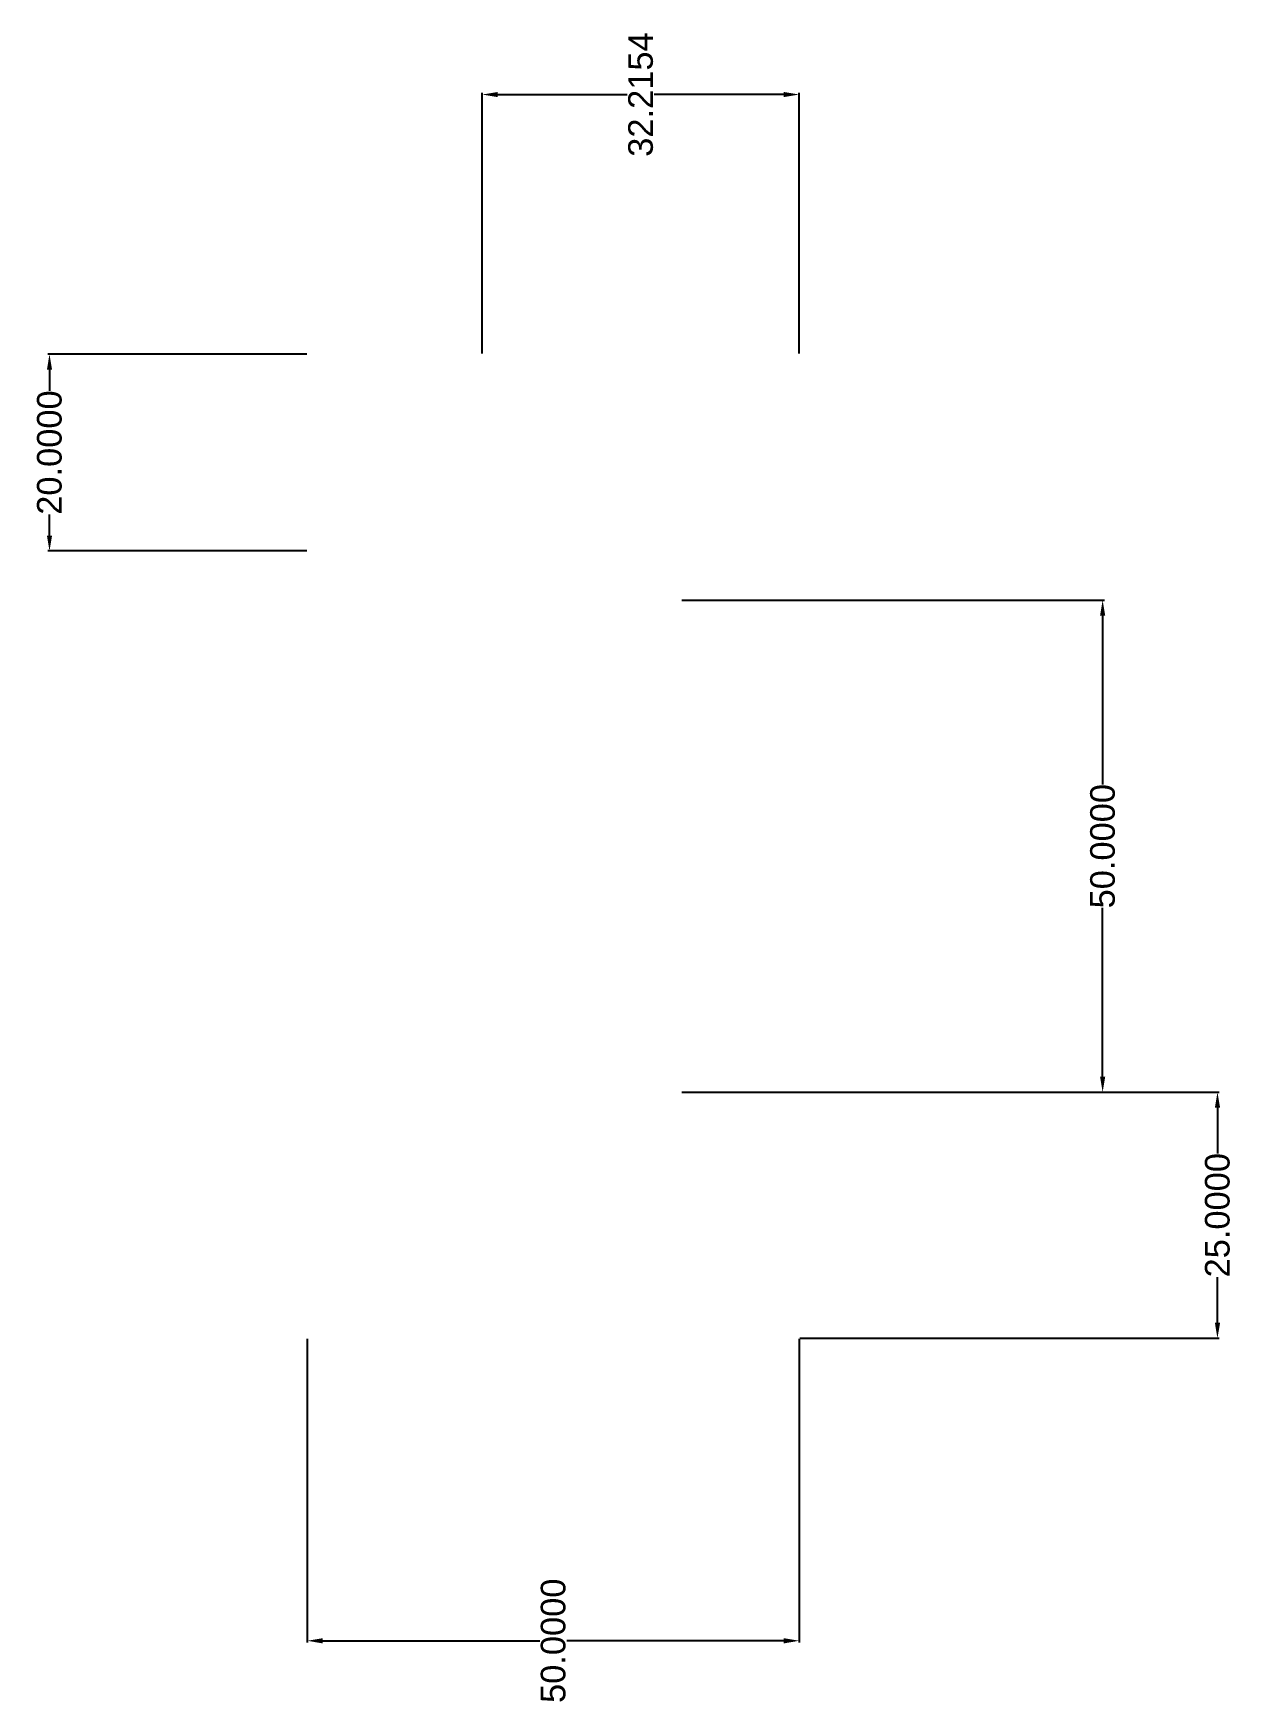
# Model space of a CAD drawing. Header units: inches. Extents: x -90 to 32, y -157 to 12.
import ezdxf

# ---------------------------------------------------------------- set-up
doc = ezdxf.new("R2010")
doc.units = ezdxf.units.IN
doc.header["$MEASUREMENT"] = 0
doc.styles.get("Standard").update_dxf_attribs({"font": 'arial.ttf'})
doc.dimstyles.get("Standard").update_dxf_attribs({"dimtxt": 2.504, "dimasz": 1.568, "dimexe": 0.18, "dimexo": 0.0625, "dimgap": 0.0945, "dimtad": 0, "dimtih": 1, "dimtoh": 1, "dimdec": 4, "dimzin": 0, "dimdsep": 46, "dimtxsty": 'Standard', "dimcen": 0.1015, "dimadec": 0, "dimazin": 0, "dimtfac": 1, "dimtdec": 4, "dimtofl": 0, "dimtmove": 0, "dimatfit": 3, "dimfxl": 1, "dimtolj": 1, "dimtzin": 0, "dimarcsym": 0})

# ---------------------------------------------------------------- blocks, each defined once
blk = doc.blocks.new('*D2')
at = {"color": 0, "lineweight": -2, "transparency": 16777216}
for p, q in [((-62.57, -120.24), (-62.57, -151.1)), ((-12.57, -120.24), (-12.57, -151.1)), ((-61, -150.92), (-38.94, -150.92)), ((-14.14, -150.92), (-36.2, -150.92))]:
    blk.add_line(p, q, dxfattribs=at)
at = {"color": 0, "transparency": 16777216}
for points in [[(-61, -151.19), (-61, -150.66), (-62.57, -150.92)], [(-14.14, -151.19), (-14.14, -150.66), (-12.57, -150.92)]]:
    blk.add_solid(points, dxfattribs=at)
at = {"layer": 'Defpoints', "color": 0, "transparency": 16777216}
for p in [(-62.57, -120.18), (-12.57, -120.18), (-12.57, -150.92)]:
    blk.add_point(p, dxfattribs=at)
at = {"color": 0, "transparency": 16777216, "insert": (-37.57, -150.92), "char_height": 2.504, "attachment_point": 5, "rotation": 90}
blk.add_mtext('\\A1;50.0000', dxfattribs=at)
blk = doc.blocks.new('*D3')
at = {"color": 0, "lineweight": -2, "transparency": 16777216}
for p, q in [((-24.51, -45.18), (18.46, -45.18)), ((18.28, -46.75), (18.28, -63.92)), ((18.28, -93.61), (18.28, -76.44)), ((-24.51, -95.18), (18.46, -95.18))]:
    blk.add_line(p, q, dxfattribs=at)
at = {"color": 0, "transparency": 16777216}
for points in [[(18.02, -46.75), (18.54, -46.75), (18.28, -45.18)], [(18.02, -93.61), (18.54, -93.61), (18.28, -95.18)]]:
    blk.add_solid(points, dxfattribs=at)
at = {"layer": 'Defpoints', "color": 0, "transparency": 16777216}
for p in [(-24.57, -45.18), (18.28, -45.18), (-24.57, -95.18)]:
    blk.add_point(p, dxfattribs=at)
at = {"color": 0, "transparency": 16777216, "insert": (18.28, -70.18), "char_height": 2.504, "attachment_point": 5, "rotation": 90}
blk.add_mtext('\\A1;50.0000', dxfattribs=at)
blk = doc.blocks.new('*D4')
at = {"color": 0, "lineweight": -2, "transparency": 16777216}
for p, q in [((-12.51, -95.18), (30.13, -95.18)), ((29.95, -96.75), (29.95, -101.4)), ((29.95, -118.61), (29.95, -113.96)), ((-12.51, -120.18), (30.13, -120.18))]:
    blk.add_line(p, q, dxfattribs=at)
at = {"color": 0, "transparency": 16777216}
for points in [[(29.69, -96.75), (30.22, -96.75), (29.95, -95.18)], [(29.69, -118.61), (30.22, -118.61), (29.95, -120.18)]]:
    blk.add_solid(points, dxfattribs=at)
at = {"layer": 'Defpoints', "color": 0, "transparency": 16777216}
for p in [(-12.57, -95.18, -12), (29.95, -95.18), (-12.57, -120.18, -12)]:
    blk.add_point(p, dxfattribs=at)
at = {"color": 0, "transparency": 16777216, "insert": (29.95, -107.68), "char_height": 2.504, "attachment_point": 5, "rotation": 90}
blk.add_mtext('\\A1;25.0000', dxfattribs=at)
blk = doc.blocks.new('*D5')
at = {"color": 0, "lineweight": -2, "transparency": 16777216}
for p, q in [((-44.79, -20.12), (-44.79, 6.38)), ((-43.22, 6.2), (-30.05, 6.2)), ((-14.14, 6.2), (-27.31, 6.2)), ((-12.57, -20.12), (-12.57, 6.38))]:
    blk.add_line(p, q, dxfattribs=at)
at = {"color": 0, "transparency": 16777216}
for points in [[(-43.22, 5.94), (-43.22, 6.46), (-44.79, 6.2)], [(-14.14, 5.94), (-14.14, 6.46), (-12.57, 6.2)]]:
    blk.add_solid(points, dxfattribs=at)
at = {"layer": 'Defpoints', "color": 0, "transparency": 16777216}
for p in [(-12.57, 6.2), (-44.79, -20.18), (-12.57, -20.18)]:
    blk.add_point(p, dxfattribs=at)
at = {"color": 0, "transparency": 16777216, "insert": (-28.68, 6.2), "char_height": 2.504, "attachment_point": 5, "rotation": 90}
blk.add_mtext('\\A1;32.2154', dxfattribs=at)
blk = doc.blocks.new('*D9')
at = {"color": 0, "lineweight": -2, "transparency": 16777216}
for p, q in [((-62.63, -20.18), (-88.96, -20.18)), ((-88.78, -21.75), (-88.78, -23.9)), ((-88.78, -38.61), (-88.78, -36.46)), ((-62.63, -40.18), (-88.96, -40.18))]:
    blk.add_line(p, q, dxfattribs=at)
at = {"color": 0, "transparency": 16777216}
for points in [[(-89.04, -21.75), (-88.52, -21.75), (-88.78, -20.18)], [(-89.04, -38.61), (-88.52, -38.61), (-88.78, -40.18)]]:
    blk.add_solid(points, dxfattribs=at)
at = {"layer": 'Defpoints', "color": 0, "transparency": 16777216}
for p in [(-88.78, -20.18), (-62.57, -20.18), (-62.57, -40.18)]:
    blk.add_point(p, dxfattribs=at)
at = {"color": 0, "transparency": 16777216, "insert": (-88.78, -30.18), "char_height": 2.504, "attachment_point": 5, "rotation": 90}
blk.add_mtext('\\A1;20.0000', dxfattribs=at)

msp = doc.modelspace()

# ---------------------------------------------------------------- dimensions: what is measured, and where the dimension line sits
for base, p1, p2, angle, picture, middle in [((-12.5714, 6.19738, 52.22327), (-44.78679, -20.17868, 52.22327), (-12.5714, -20.17868, 52.22327), 180, '*D5', (-28.6791, 6.19738, 52.22327)), ((-88.77801, -20.17868, 77.22327), (-62.5714, -40.17868, 77.22327), (-62.5714, -20.17868, 77.22327), 90, '*D9', (-88.77801, -30.17868, 77.22327)), ((18.27879, -45.17868, 52.22327), (-24.5714, -95.17868, 52.22327), (-24.5714, -45.17868, 52.22327), 90, '*D3', (18.27879, -70.17868, 52.22327)), ((29.95408, -95.17868, 52.22327), (-12.5714, -120.17868, 40.22327), (-12.5714, -95.17868, 40.22327), 90, '*D4', (29.95408, -107.67868, 52.22327)), ((-12.5714, -150.92408, 52.22327), (-62.5714, -120.17868, 52.22327), (-12.5714, -120.17868, 52.22327), 180, '*D2', (-37.5714, -150.92408, 52.22327))]:
    dim = msp.add_linear_dim(base=base, p1=p1, p2=p2, angle=angle, dimstyle='Standard')
    dim.commit()
    dim.dimension.update_dxf_attribs({"geometry": picture, "text_midpoint": middle})

doc.saveas('drawing.dxf')
